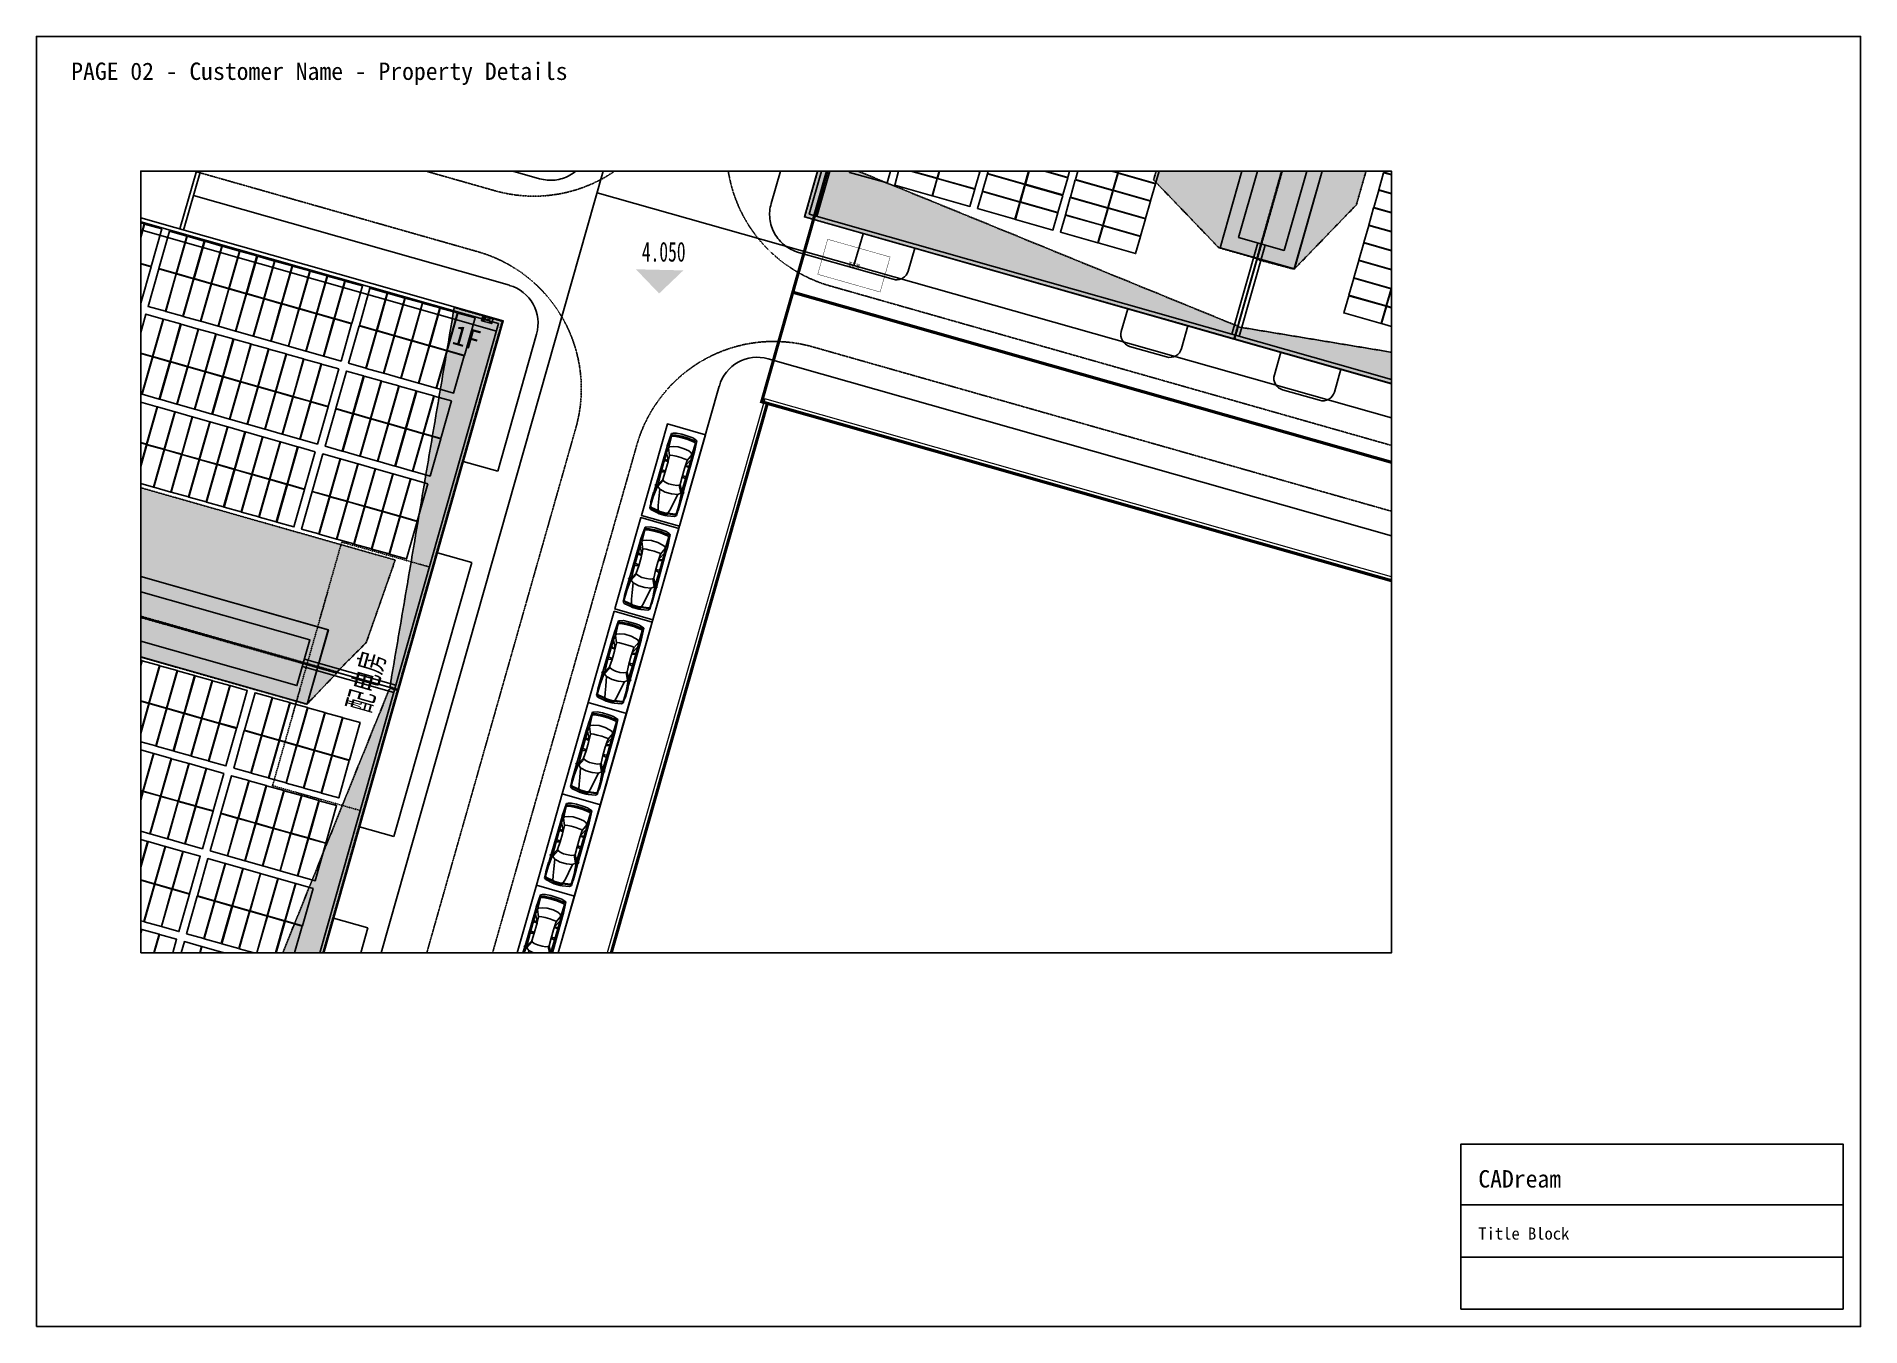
# Paper-space layout 'Layout1' of a CAD drawing. Header units: metres, sheet in millimetres. Extents: x 0 to 420, y 0 to 297.
# The model-space entities are those that its viewports show. They can reach past a viewport. Long polylines and large blocks are cut down to what shows.
import ezdxf
from ezdxf.enums import TextEntityAlignment as Align

# ---------------------------------------------------------------- set-up
doc = ezdxf.new("R2010")
doc.units = ezdxf.units.M
for name, pattern in [('CENTER', [5.08, 3.175, -0.635, 0.635, -0.635]), ('DASH', [0.35, 0.25, -0.1]), ('DASHED', [1.524, 1.27, -0.254])]:
    doc.linetypes.add(name, pattern=pattern)
doc.layers.add('0-道路', color=22, linetype='Continuous', lineweight=0)
for name, color, linetype in [('COLUMN', 220, 'Continuous'), ('PUB_DIM', 3, 'Continuous'), ('PUB_TEXT', 7, 'Continuous'), ('SHEET_BORDER', 8, 'Continuous'), ('SHEET_TEXT', 5, 'Continuous'), ('SHEET_TITLEBLOCK', 7, 'Continuous'), ('SHEET_VIEWPORT_FRAME', 6, 'Continuous'), ('SOLID_HATCH', 251, 'Continuous'), ('WALL', 51, 'Continuous'), ('zt-道路', 240, 'Continuous'), ('单元区域外轮廓', 7, 'ByLayer'), ('屋脊线', 7, 'ByLayer'), ('消防车道', 3, 'Continuous'), ('电缆通道', 7, 'ByLayer'), ('箱变', 7, 'ByLayer'), ('组件', 7, 'ByLayer'), ('逆变器', 7, 'ByLayer'), ('阴影', 8, 'DASHED'), ('障碍物', 7, 'ByLayer')]:
    doc.layers.add(name, color=color, linetype=linetype)
doc.styles.add('-黑体', font='txt', dxfattribs={"width": 0.7})
doc.styles.add('Albedo', font='gbenor', dxfattribs={"bigfont": 'gbcbig'})
pattern_1 = [(344.143, (221595.9987, -165598.90403), (0.1795964, 0.19653122), [0, -0.238125])]

# ---------------------------------------------------------------- blocks, each defined once
blk = doc.blocks.new('CADREAM_TITLEBLOCK_V1')
at = {"layer": 'SHEET_TITLEBLOCK'}
for p, q in [((0, 24), (88, 24)), ((0, 12), (88, 12))]:
    blk.add_line(p, q, dxfattribs=at)
blk.add_lwpolyline([(0, 0), (88, 0), (88, 38), (0, 38)], close=True, dxfattribs=at)
for s, height, p in [('CADream', 4, (4, 28)), ('Title Block', 2.8, (4, 16))]:
    blk.add_text(s, height=height, dxfattribs=at).set_placement(p)
blk = doc.blocks.new('_F27')
for p, q in [((-2489, 522), (-2514, 196)), ((-2514, -206), (-2514, 196)), ((-2489, 522), (-2426, 736)), ((-2426, 736), (-2389, 824)), ((-2389, 824), (-1610, 874)), ((-2389, 824), (-1560, 874)), ((-2264, 812), (-2389, 824)), ((-2364, 522), (-2389, 196)), ((-2389, -206), (-2389, 196)), ((-2326, 736), (-2364, 522)), ((-2326, 736), (-2351, 596)), ((-2351, 594), (-2351, 596)), ((-2326, 736), (-2288, 811)), ((-2301, 196), (-2276, 522)), ((-2301, 196), (-2301, -206)), ((-2200, 786), (-2288, 811)), ((-2276, 522), (-2238, 736)), ((-2200, 786), (-2238, 736)), ((-1560, 874), (-2212, 815)), ((-2208, 815), (-2211, 814)), ((-1660, 862), (-2208, 815)), ((-1446, 761), (-2200, 786)), ((-1622, 510), (-1685, 196)), ((-1685, -206), (-1685, 196)), ((-1560, 874), (-1660, 862)), ((-1622, 510), (-1547, 698)), ((-1617, 869), (-1620, 866)), ((-1208, 874), (-1610, 874)), ((-1547, 698), (-1446, 761)), ((-1145, 799), (-1446, 761)), ((-1019, 572), (-1446, 761)), ((-1208, 874), (980, 889)), ((-1145, 799), (-682, 557)), ((-1145, 799), (124, 799)), ((-1082, 145), (-1070, 371)), ((-1082, 145), (-1082, -156)), ((-1070, 371), (-1057, 510)), ((-1019, 572), (-1057, 510)), ((-680, 556), (-1019, 572)), ((-1019, 572), (-479, 547)), ((-743, 849), (-793, 874)), ((-730, 799), (-743, 849)), ((-630, 555), (-730, 799)), ((-680, 556), (-630, 555)), ((-642, 799), (-605, 554)), ((-605, 554), (-630, 555)), ((-479, 547), (-605, 554)), ((61, 547), (-479, 547)), ((-2, 547), (-27, 877)), ((124, 799), (61, 547)), ((61, 547), (564, 572)), ((941, 773), (124, 799)), ((564, 572), (941, 773)), ((564, 572), (614, 522)), ((1079, 748), (614, 522)), ((614, 522), (677, 371)), ((677, 371), (714, 145)), ((714, -156), (714, 145)), ((941, 773), (941, 874)), ((983, 777), (941, 773)), ((941, 773), (987, 765)), ((980, 902), (995, 790)), ((980, 790), (980, 898)), ((995, 790), (980, 790)), ((980, 790), (992, 746)), ((984, 905), (1020, 939)), ((992, 746), (1021, 747)), ((995, 790), (1022, 746)), ((1022, 748), (995, 790)), ((1021, 747), (1022, 748)), ((1053, 768), (1022, 746)), ((1036, 935), (1062, 857)), ((1036, 756), (1079, 748)), ((1051, 889), (1497, 893)), ((1057, 776), (1062, 857)), ((1770, 849), (1058, 784)), ((1204, 585), (1079, 748)), ((1795, 472), (1204, 585)), ((1280, 196), (1204, 585)), ((1280, 196), (1280, -206)), ((1506, 899), (2121, 899)), ((2461, 849), (1770, 849)), ((2222, 397), (1795, 472)), ((2272, 876), (2121, 899)), ((2523, 321), (2222, 397)), ((2272, 876), (2272, 874)), ((2437, 851), (2272, 876)), ((2511, 874), (2287, 874)), ((2398, 849), (2461, 773)), ((2437, 850), (2433, 851)), ((2498, 773), (2436, 849)), ((2511, 874), (2450, 850)), ((2461, 773), (2523, 321)), ((2561, 321), (2498, 773)), ((2599, 773), (2511, 874)), ((2523, 321), (2586, 321)), ((2523, 321), (2561, 196)), ((2580, 196), (2542, 321)), ((2561, 196), (2561, -206)), ((2611, 196), (2574, 321)), ((2580, 321), (2618, 196)), ((2580, 196), (2580, -206)), ((2599, 773), (2687, 321)), ((2611, 196), (2611, -206)), ((2618, -206), (2618, 196)), ((2687, 321), (2699, 196)), ((2699, -206), (2699, 196)), ((-2489, -533), (-2514, -206)), ((-2489, -533), (-2426, -747)), ((-2426, -747), (-2389, -835)), ((-2389, -206), (-2364, -533)), ((-2389, -835), (-2264, -823)), ((-1560, -885), (-2389, -835)), ((-1610, -885), (-2389, -835)), ((-2326, -747), (-2364, -533)), ((-2351, -607), (-2351, -605)), ((-2351, -607), (-2326, -747)), ((-2326, -747), (-2288, -822)), ((-2276, -533), (-2301, -206)), ((-2288, -822), (-2200, -797)), ((-2276, -533), (-2238, -747)), ((-2200, -797), (-2238, -747)), ((-2212, -826), (-1560, -885)), ((-2208, -826), (-2211, -825)), ((-1660, -872), (-2208, -826)), ((-1446, -772), (-2200, -797)), ((-1685, -206), (-1622, -520)), ((-1560, -885), (-1660, -872)), ((-1622, -520), (-1547, -709)), ((-1621, -877), (-1617, -880)), ((-1610, -885), (-1208, -885)), ((-1547, -709), (-1446, -772)), ((-1019, -583), (-1446, -772)), ((-1145, -809), (-1446, -772)), ((-1208, -885), (980, -900)), ((-682, -568), (-1145, -809)), ((-1145, -809), (124, -809)), ((-1070, -382), (-1082, -156)), ((-1057, -520), (-1070, -382)), ((-1019, -583), (-1057, -520)), ((-479, -558), (-1019, -583)), ((-1019, -583), (-680, -567)), ((-743, -860), (-793, -885)), ((-743, -860), (-730, -809)), ((-730, -809), (-630, -566)), ((-680, -567), (-682, -568)), ((-680, -567), (-630, -566)), ((-605, -565), (-642, -809)), ((-630, -566), (-605, -565)), ((-605, -565), (-479, -558)), ((61, -558), (-479, -558)), ((-2, -558), (-27, -884)), ((61, -558), (124, -809)), ((564, -583), (61, -558)), ((941, -784), (124, -809)), ((614, -533), (564, -583)), ((564, -583), (941, -784)), ((677, -382), (614, -533)), ((1079, -759), (614, -533)), ((714, -156), (677, -382)), ((987, -776), (941, -784)), ((983, -788), (941, -784)), ((941, -885), (941, -784)), ((992, -757), (980, -800)), ((995, -800), (980, -800)), ((995, -800), (980, -913)), ((980, -909), (980, -800)), ((984, -916), (1020, -950)), ((992, -757), (1021, -758)), ((995, -800), (1022, -757)), ((1022, -758), (995, -800)), ((1021, -758), (1022, -758)), ((1022, -757), (1053, -779)), ((1036, -767), (1079, -759)), ((1036, -946), (1062, -867)), ((1051, -901), (1497, -904)), ((1057, -787), (1062, -867)), ((1770, -860), (1058, -795)), ((1204, -596), (1079, -759)), ((1204, -596), (1280, -206)), ((1795, -483), (1204, -596)), ((2121, -910), (1506, -910)), ((1770, -860), (2461, -860)), ((1795, -483), (2222, -407)), ((2121, -910), (2272, -887)), ((2270, -887), (2121, -910)), ((2523, -332), (2222, -407)), ((2437, -861), (2272, -887)), ((2272, -885), (2272, -887)), ((2285, -885), (2511, -885)), ((2398, -860), (2461, -784)), ((2436, -860), (2498, -784)), ((2437, -861), (2436, -860)), ((2450, -861), (2511, -885)), ((2523, -332), (2461, -784)), ((2561, -332), (2498, -784)), ((2599, -784), (2511, -885)), ((2523, -332), (2561, -206)), ((2586, -332), (2523, -332)), ((2580, -206), (2542, -332)), ((2618, -6), (2561, -6)), ((2574, -332), (2611, -206)), ((2618, -206), (2580, -332)), ((2687, -332), (2599, -784)), ((2687, -332), (2699, -206))]:
    blk.add_line(p, q)
for centre, start, end in [((990, 898), 132.96497, 179.74535), ((1027, 932), 18.15727, 132.96497), ((1047, 776), 305.15418, 356.86364), ((990, -909), 180.25465, 227.03503), ((1027, -942), 227.03503, 341.84273), ((1047, -787), 3.17983, 54.84582)]:
    blk.add_arc(centre, 10, start, end)
at = {"width": 0.8, "flags": 9}
for tag in ['XSIZE', 'YSIZE']:
    blk.add_attdef(tag, (0, 0), '', height=0.5, dxfattribs=at)
blk = doc.blocks.new('*U9')
at = {"layer": '单元区域外轮廓', "color": 2}
for points in [[(-116979, 20240, 13700), (-14499, 20240, 13700), (-14500, -28240, 13700), (-116980, -28240, 13700), (-116979, 20240, 13700)], [(-116979, 20240, 15100), (-14499, 20240, 15100), (-14500, -28240, 15100), (-116980, -28240, 15100), (-116979, 20240, 15100)]]:
    blk.add_polyline3d(points, close=True, dxfattribs=at)
at = {"flags": 1}
for tag in ['unit_id', 'unit_name', 'parapet_height', 'ground_elevation', 'is_enable_parapet']:
    blk.add_attdef(tag, (0, 0), '', height=2.5, dxfattribs=at)
blk = doc.blocks.new('*U10')
at = {"layer": '屋脊线', "color": 30}
for p, q in [((-14499, 20240, 13700), (-116979, 20240, 13700)), ((-14499, -4000, 14870), (-14499, 20240, 13700)), ((-116979, -4000, 14870), (-14499, -4000, 14870)), ((-14500, -28240, 13700), (-14499, -4000, 14870))]:
    blk.add_line(p, q, dxfattribs=at)
at = {"flags": 1}
for tag in ['unit_id', 'unit_name']:
    blk.add_attdef(tag, (0, 0), '', height=2.5, dxfattribs=at)
blk = doc.blocks.new('*U11')
at = {"layer": '组件', "color": 0}
blk.add_polyline3d([(0, 0, 0), (-113, 0, 0), (-113, -246, 12), (0, -246, 12)], close=True, dxfattribs=at)
at = {"flags": 1}
for tag in ['silicon-material', 'panel-length', 'panel-width', 'panel-height', 'mounting-hole-spacing1', 'mounting-hole-spacing2', 'userid', 'module-material', 'theme', 'name', 'vmpo', 'voco', 'pmax', 'company-name', 'note', 'id', 'impo', 'isco']:
    blk.add_attdef(tag, (0, 0), '', height=2.5, dxfattribs=at)
blk = doc.blocks.new('*U12')
at = {"layer": '组件', "color": 1}
for p in [(-3799, 1993, 1382), (-3684, 1993, 1382), (-3684, 1745, 1394)]:
    blk.add_blockref('*U11', p, dxfattribs=at)
at = {"layer": '组件', "color": 203}
for p in [(-3520, 1993, 1382), (-3405, 1993, 1382), (-3289, 1993, 1382), (-3174, 1993, 1382), (-3059, 1993, 1382), (-2943, 1993, 1382), (-2828, 1993, 1382), (-2712, 1993, 1382), (-2597, 1993, 1382), (-2482, 1993, 1382), (-2366, 1993, 1382), (-2203, 1993, 1382), (-2087, 1993, 1382), (-1972, 1993, 1382), (-1857, 1993, 1382), (-1741, 1993, 1382), (-1626, 1993, 1382), (-3520, 1745, 1394), (-3405, 1745, 1394), (-3289, 1745, 1394), (-3174, 1745, 1394), (-3059, 1745, 1394), (-2943, 1745, 1394), (-2828, 1745, 1394), (-2712, 1745, 1394), (-2597, 1745, 1394), (-2482, 1745, 1394), (-2366, 1745, 1394), (-2203, 1745, 1394), (-2087, 1745, 1394), (-1972, 1745, 1394), (-1857, 1745, 1394), (-1741, 1745, 1394), (-1626, 1745, 1394), (-3684, 1448, 1408), (-3520, 1448, 1408), (-3405, 1448, 1408), (-3289, 1448, 1408), (-3174, 1448, 1408), (-3059, 1448, 1408), (-2943, 1448, 1408), (-2828, 1448, 1408), (-2712, 1448, 1408), (-2597, 1448, 1408), (-2482, 1448, 1408), (-2366, 1448, 1408), (-2203, 1448, 1408), (-2087, 1448, 1408), (-1972, 1448, 1408), (-1857, 1448, 1408), (-1741, 1448, 1408), (-1626, 1448, 1408), (-3520, 1200, 1420), (-3405, 1200, 1420), (-3289, 1200, 1420), (-3174, 1200, 1420), (-3059, 1200, 1420), (-2943, 1200, 1420), (-2828, 1200, 1420), (-2712, 1200, 1420), (-2597, 1200, 1420), (-2482, 1200, 1420), (-2366, 1200, 1420), (-2203, 1200, 1420), (-2087, 1200, 1420), (-1972, 1200, 1420), (-1857, 1200, 1420), (-1741, 1200, 1420), (-1626, 1200, 1420), (-3520, 904, 1434), (-3405, 904, 1434), (-3289, 904, 1434), (-3174, 904, 1434), (-3059, 904, 1434), (-2943, 904, 1434), (-2828, 904, 1434), (-2712, 904, 1434), (-2597, 904, 1434), (-2482, 904, 1434), (-2366, 904, 1434), (-2203, 904, 1434), (-2087, 904, 1434), (-1972, 904, 1434), (-1857, 904, 1434), (-1741, 904, 1434), (-1626, 904, 1434), (-3405, 656, 1446), (-3289, 656, 1446), (-3174, 656, 1446), (-3059, 656, 1446), (-2943, 656, 1446), (-2828, 656, 1446), (-2712, 656, 1446), (-2597, 656, 1446), (-2482, 656, 1446), (-2366, 656, 1446), (-2203, 656, 1446), (-2087, 656, 1446), (-1972, 656, 1446), (-1857, 656, 1446), (-1741, 656, 1446), (-1626, 656, 1446)]:
    blk.add_blockref('*U11', p, dxfattribs=at)
at = {"flags": 1}
for tag in ['tilt', 'azimuth', 'mode', 'align', 'array-mode', 'panel-x', 'panel-y', 'offset-x', 'offset-y', 'panel-per-row', 'bracket-type', 'bracket-value', 'row-per-array']:
    blk.add_attdef(tag, (0, 0), '', height=2.5, dxfattribs=at)
blk = doc.blocks.new('*U13')
at = {"layer": '组件', "color": 0}
blk.add_polyline3d([(0, 0, 0), (113, 0, 0), (113, 246, 12), (0, 246, 12)], close=True, dxfattribs=at)
at = {"flags": 1}
for tag in ['silicon-material', 'panel-length', 'panel-width', 'panel-height', 'mounting-hole-spacing1', 'mounting-hole-spacing2', 'userid', 'module-material', 'theme', 'name', 'vmpo', 'voco', 'pmax', 'company-name', 'note', 'id', 'impo', 'isco']:
    blk.add_attdef(tag, (0, 0), '', height=2.5, dxfattribs=at)
blk = doc.blocks.new('*U14')
at = {"layer": '组件', "color": 203}
for p in [(-3172, -911, 1472), (-3057, -911, 1472), (-2941, -911, 1472), (-2826, -911, 1472), (-2710, -911, 1472), (-2595, -911, 1472), (-2480, -911, 1472), (-2316, -911, 1472), (-2201, -911, 1472), (-2085, -911, 1472), (-1970, -911, 1472), (-1855, -911, 1472), (-1739, -911, 1472), (-3057, -1160, 1484), (-2941, -1160, 1484), (-2826, -1160, 1484), (-2710, -1160, 1484), (-2595, -1160, 1484), (-2480, -1160, 1484), (-2316, -1160, 1484), (-2201, -1160, 1484), (-2085, -1160, 1484), (-1970, -1160, 1484), (-1855, -1160, 1484), (-1739, -1160, 1484), (-3057, -1456, 1446), (-2941, -1456, 1446), (-2826, -1456, 1446), (-2710, -1456, 1446), (-2595, -1456, 1446), (-2480, -1456, 1446), (-2316, -1456, 1446), (-2201, -1456, 1446), (-2085, -1456, 1446), (-1970, -1456, 1446), (-1855, -1456, 1446), (-1739, -1456, 1446), (-2941, -1704, 1458), (-2826, -1704, 1458), (-2710, -1704, 1458), (-2595, -1704, 1458), (-2480, -1704, 1458), (-2316, -1704, 1458), (-2201, -1704, 1458), (-2085, -1704, 1458), (-1970, -1704, 1458), (-1855, -1704, 1458), (-1739, -1704, 1458), (-2826, -2000, 1420), (-2710, -2000, 1420), (-2595, -2000, 1420), (-2480, -2000, 1420), (-2316, -2000, 1420), (-2201, -2000, 1420), (-2085, -2000, 1420), (-1970, -2000, 1420), (-1855, -2000, 1420), (-1739, -2000, 1420), (-2826, -2248, 1432), (-2710, -2248, 1432), (-2595, -2248, 1432), (-2480, -2248, 1432), (-2316, -2248, 1432), (-2201, -2248, 1432), (-2085, -2248, 1432), (-1970, -2248, 1432), (-1855, -2248, 1432), (-1739, -2248, 1432), (-2710, -2545, 1394), (-2595, -2545, 1394), (-2480, -2545, 1394), (-2316, -2545, 1394), (-2201, -2545, 1394), (-2085, -2545, 1394), (-1970, -2545, 1394)]:
    blk.add_blockref('*U13', p, dxfattribs=at)
at = {"flags": 1}
for tag in ['tilt', 'azimuth', 'mode', 'align', 'array-mode', 'panel-x', 'panel-y', 'offset-x', 'offset-y', 'panel-per-row', 'bracket-type', 'bracket-value', 'row-per-array']:
    blk.add_attdef(tag, (0, 0), '', height=2.5, dxfattribs=at)
blk = doc.blocks.new('*U15', base_point=(33, 18))
at = {"color": 0}
for p, q in [((0, 0), (66, 36)), ((43, 18), (62, 18)), ((43, 10), (62, 10))]:
    blk.add_line(p, q, dxfattribs=at)
blk.add_lwpolyline([(0, 0), (66, 0), (66, 36), (0, 36)], close=True, dxfattribs=at)
blk.add_lwpolyline([(4, 27, -0.6815), (12, 30), (19, 24, 0.6815), (28, 27)], format="xyb", dxfattribs=at)
blk = doc.blocks.new('*U27')
at = {"layer": '单元区域外轮廓', "color": 2}
for points in [[(2020, 88240, 16249), (58500, 88239, 16249), (58500, 31759, 16249), (2020, 31760, 16249), (2020, 88240, 16249)], [(2020, 88240, 17999), (58500, 88239, 17999), (58500, 31759, 17999), (2020, 31760, 17999), (2020, 88240, 17999)]]:
    blk.add_polyline3d(points, close=True, dxfattribs=at)
at = {"flags": 1}
for tag in ['unit_id', 'unit_name', 'parapet_height', 'ground_elevation', 'is_enable_parapet']:
    blk.add_attdef(tag, (0, 0), '', height=2.5, dxfattribs=at)
blk = doc.blocks.new('*U28')
at = {"layer": '屋脊线', "color": 30}
for p, q in [((2020, 88240, 16249), (2020, 31760, 16249)), ((30260, 31760, 17629), (30260, 88240, 17629)), ((2020, 31760, 16249), (30260, 31760, 17629)), ((30260, 31760, 17629), (58500, 31759, 16249))]:
    blk.add_line(p, q, dxfattribs=at)
at = {"flags": 1}
for tag in ['unit_id', 'unit_name']:
    blk.add_attdef(tag, (0, 0), '', height=2.5, dxfattribs=at)
blk = doc.blocks.new('*U29')
at = {"layer": '组件', "color": 0}
blk.add_polyline3d([(0, 0, 0), (0, -113, 0), (246, -113, 12), (246, 0, 12)], close=True, dxfattribs=at)
at = {"flags": 1}
for tag in ['silicon-material', 'panel-length', 'panel-width', 'panel-height', 'mounting-hole-spacing1', 'mounting-hole-spacing2', 'userid', 'module-material', 'theme', 'name', 'vmpo', 'voco', 'pmax', 'company-name', 'note', 'id', 'impo', 'isco']:
    blk.add_attdef(tag, (0, 0), '', height=2.5, dxfattribs=at)
blk = doc.blocks.new('*U30')
at = {"layer": '组件', "color": 202}
for p in [(2033, 4215, 1724), (1785, 4099, 1712), (2033, 4099, 1724), (1240, 3984, 1686), (1489, 3984, 1698), (1785, 3984, 1712), (2033, 3984, 1724), (944, 3869, 1671), (1240, 3869, 1686), (1489, 3869, 1698), (1785, 3869, 1712), (2033, 3869, 1724), (696, 3753, 1659), (944, 3753, 1671), (1240, 3753, 1686), (1489, 3753, 1698), (1785, 3753, 1712), (2033, 3753, 1724), (696, 3638, 1659), (944, 3638, 1671), (1240, 3638, 1686), (1489, 3638, 1698), (1785, 3638, 1712), (2033, 3638, 1724)]:
    blk.add_blockref('*U29', p, dxfattribs=at)
at = {"layer": '组件', "color": 231}
for p in [(400, 3753, 1645), (400, 3638, 1645)]:
    blk.add_blockref('*U29', p, dxfattribs=at)
at = {"flags": 1}
for tag in ['tilt', 'azimuth', 'mode', 'align', 'array-mode', 'panel-x', 'panel-y', 'offset-x', 'offset-y', 'panel-per-row', 'bracket-type', 'bracket-value', 'row-per-array']:
    blk.add_attdef(tag, (0, 0), '', height=2.5, dxfattribs=at)
blk = doc.blocks.new('*U31')
at = {"layer": '组件', "color": 0}
blk.add_polyline3d([(0, 0, 0), (0, 113, 0), (-246, 113, 12), (-246, 0, 12)], close=True, dxfattribs=at)
at = {"flags": 1}
for tag in ['silicon-material', 'panel-length', 'panel-width', 'panel-height', 'mounting-hole-spacing1', 'mounting-hole-spacing2', 'userid', 'module-material', 'theme', 'name', 'vmpo', 'voco', 'pmax', 'company-name', 'note', 'id', 'impo', 'isco']:
    blk.add_attdef(tag, (0, 0), '', height=2.5, dxfattribs=at)
blk = doc.blocks.new('*U32')
at = {"layer": '组件', "color": 202}
for p in [(3893, 4563, 1731), (3893, 4448, 1731), (3893, 4332, 1731), (3893, 4217, 1731), (3893, 4101, 1731), (3893, 3986, 1731), (3893, 3871, 1731), (4141, 3871, 1718), (3893, 3755, 1731), (4141, 3755, 1718), (3893, 3640, 1731), (4141, 3640, 1718), (3893, 3524, 1731), (4141, 3524, 1718)]:
    blk.add_blockref('*U31', p, dxfattribs=at)
at = {"flags": 1}
for tag in ['tilt', 'azimuth', 'mode', 'align', 'array-mode', 'panel-x', 'panel-y', 'offset-x', 'offset-y', 'panel-per-row', 'bracket-type', 'bracket-value', 'row-per-array']:
    blk.add_attdef(tag, (0, 0), '', height=2.5, dxfattribs=at)
blk = doc.blocks.new('*U45')
at = {"layer": '障碍物', "color": 1}
blk.add_polyline3d([(-111679, -1560, 10), (-19799, -1560, 10), (-19799, -6440, 10), (-111679, -6440, 10)], close=True, dxfattribs=at)
at = {"flags": 1}
for tag in ['height', 'shape']:
    blk.add_attdef(tag, (0, 0), '', height=2.5, dxfattribs=at)
blk = doc.blocks.new('*U47')
at = {"layer": '障碍物', "color": 1}
blk.add_polyline3d([(32700, 82940, 10), (32700, 37060, 10), (27820, 37060, 10), (27820, 82940, 10)], close=True, dxfattribs=at)
at = {"flags": 1}
for tag in ['height', 'shape']:
    blk.add_attdef(tag, (0, 0), '', height=2.5, dxfattribs=at)
blk = doc.blocks.new('*U50', base_point=(205, 115))
at = {"layer": '箱变', "const_width": 2.5}
blk.add_lwpolyline([(0, 0), (410, 0), (410, 230), (0, 230)], close=True, dxfattribs=at)
at = {"layer": '箱变', "style": 'Albedo'}
blk.add_text('变压器', height=25, dxfattribs=at).set_placement((205, 115), align=Align.MIDDLE_CENTER)

msp = doc.modelspace()

# ---------------------------------------------------------------- hatches: boundary and pattern name
h = msp.add_hatch()
h.set_pattern_fill('DOTS', scale=0.15, angle=-15.857)
h.set_pattern_definition(pattern_1)
h.paths.add_polyline_path([(221623.97, -165515.13), (221609.57, -165565.83), (221634, -165575.8), (221633.77, -165576.6), (221606.64, -165568.9), (221622.07, -165514.59), (221623.97, -165515.13)])
h = msp.add_hatch()
h.set_pattern_fill('DOTS', scale=0.15, angle=-15.857)
h.set_pattern_definition(pattern_1)
h.paths.add_polyline_path([(221648.93, -165523.09), (221635.21, -165571.53), (221632.81, -165570.85), (221628.69, -165566.56), (221641.23, -165522.4), (221645.6, -165523.93), (221646.03, -165523.81), (221646.45, -165523.93), (221646.49, -165523.77), (221646.69, -165523.87), (221646.73, -165523.72), (221647.21, -165523.77), (221647.3, -165523.63), (221647.49, -165523.72), (221647.6, -165523.51), (221647.84, -165523.62), (221648, -165523.37), (221648.24, -165523.48), (221648.39, -165523.23), (221648.67, -165523.35), (221648.93, -165523.09)])
h = msp.add_hatch()
h.set_pattern_fill('DOTS', scale=0.15, angle=-15.857)
h.set_pattern_definition(pattern_1)
h.paths.add_polyline_path([(221654.05, -165523.97), (221641.51, -165568.13), (221637.57, -165572.21), (221635.24, -165571.59), (221648.99, -165523.16), (221654.05, -165523.97)])
h = msp.add_hatch()
h.set_pattern_fill('DOTS', scale=0.15, angle=-15.857)
h.set_pattern_definition(pattern_1)
h.paths.add_polyline_path([(221676.37, -165530.02), (221660.94, -165584.33), (221633.81, -165576.62), (221634.03, -165575.85), (221658.48, -165579.89), (221659.65, -165575.78), (221657.56, -165573.65), (221670.43, -165528.34), (221676.37, -165530.02)])
h = msp.add_hatch()
h.set_pattern_fill('DOTS', scale=0.15, angle=-15.857)
h.set_pattern_definition(pattern_1)
h.paths.add_polyline_path([(221580.66, -165590.87), (221578.93, -165595.8), (221577.25, -165597.48), (221577.11, -165597.66), (221483.38, -165571.04), (221483.22, -165570.86), (221483.81, -165567.62), (221482.65, -165570.83), (221482.42, -165570.77), (221489.02, -165547.52), (221490.6, -165547.96), (221484.42, -165565.77), (221488.34, -165566.88), (221488.38, -165566.76), (221489.28, -165566.79), (221489.33, -165566.63), (221489.56, -165566.69), (221489.61, -165566.53), (221489.87, -165566.6), (221489.92, -165566.44), (221490.51, -165566.42), (221490.67, -165566.15), (221490.94, -165566.23), (221491.13, -165565.97), (221491.44, -165566.06), (221491.7, -165565.73), (221492.05, -165565.83), (221492.36, -165565.47), (221580.75, -165590.58), (221580.66, -165590.87)])
h = msp.add_hatch()
h.set_pattern_fill('DOTS', scale=0.15, angle=-15.857)
h.set_pattern_definition(pattern_1)
h.paths.add_polyline_path([(221580.9, -165598.82), (221580.44, -165598.69), (221580.38, -165598.76), (221572.38, -165618.56), (221478, -165591.75), (221482.63, -165570.91), (221482.4, -165570.84), (221475.8, -165594.09), (221574.3, -165622.07), (221580.9, -165598.82)])
h = msp.add_hatch()
h.set_pattern_fill('DOTS', scale=0.15, angle=-15.857)
h.set_pattern_definition(pattern_1)
h.paths.add_polyline_path([(221577.06, -165597.73), (221483.48, -165571.15), (221483.47, -165571.19), (221486.74, -165574.58), (221575.17, -165599.7), (221577.06, -165597.73)])
h = msp.add_hatch()
h.set_pattern_fill('DOTS', scale=0.15, angle=-15.857)
h.set_pattern_definition(pattern_1)
h.paths.add_polyline_path([(221580.92, -165598.74), (221580.46, -165598.61), (221580.44, -165598.52), (221584.49, -165574.63), (221587.52, -165575.5), (221580.92, -165598.74)])
at = {"layer": 'PUB_TEXT'}
msp.add_hatch(color=6, dxfattribs=at).paths.add_polyline_path([(221595.97, -165572.21), (221597.44, -165573.74), (221598.97, -165572.28)])

# ---------------------------------------------------------------- linework, layer by layer
at = {"color": 1, "linetype": 'CENTER', "ltscale": 0.005, "const_width": 0.2, "flags": 128}
for points in [[(221603.92, -165580.58), (221610.9, -165556.03), (221478.7, -165518.47), (221496.5, -165456.12), (221779.34, -165539.17), (221785.94, -165632.29), (221603.92, -165580.58)], [(221479.05, -165518.57), (221439.34, -165658.35), (221571.55, -165695.9), (221604.28, -165580.68)]]:
    msp.add_lwpolyline(points, dxfattribs=at)
at = {"color": 1, "linetype": 'DASH', "ltscale": 0.005, "const_width": 0.2, "flags": 128}
msp.add_lwpolyline([(221484.85, -165520.22), (221501.79, -165460.9), (221776.5, -165541.57), (221782.33, -165623.78), (221605.89, -165573.66)], dxfattribs=at)
at = {"layer": '0-道路', "linetype": 'Continuous'}
for p, q in [((221604.11, -165580.39), (221571.38, -165695.61)), ((221782.93, -165631.19), (221604.11, -165580.39)), ((221783.19, -165631.51), (221604.27, -165580.69))]:
    msp.add_line(p, q, dxfattribs=at)
at = {"layer": 'COLUMN', "color": 211, "linetype": 'DASH', "ltscale": 5}
for p, q in [((221582.92, -165591.02), (221577.38, -165589.45)), ((221578.55, -165606.41), (221573.01, -165604.84))]:
    msp.add_line(p, q, dxfattribs=at)
at = {"layer": 'COLUMN', "color": 211, "linetype": 'DASH', "ltscale": 5, "flags": 128}
msp.add_lwpolyline([(221573.01, -165604.84), (221577.38, -165589.45)], dxfattribs=at)
at = {"layer": 'SOLID_HATCH', "linetype": 'Continuous'}
for points in [[(221600.37, -165582.67), (221597.96, -165581.98), (221596.32, -165587.76), (221598.73, -165588.44)], [(221598.69, -165588.58), (221596.28, -165587.9), (221594.64, -165593.67), (221597.05, -165594.36)], [(221597.01, -165594.5), (221594.6, -165593.82), (221592.96, -165599.59), (221595.37, -165600.27)], [(221595.37, -165600.27), (221592.96, -165599.59), (221591.32, -165605.36), (221593.73, -165606.05)], [(221593.73, -165606.05), (221591.32, -165605.36), (221589.68, -165611.13), (221592.09, -165611.82)], [(221592.09, -165611.82), (221589.68, -165611.13), (221588.04, -165616.91), (221590.45, -165617.59)]]:
    msp.add_lwpolyline(points, close=True, dxfattribs=at)
at = {"layer": 'WALL', "color": 20, "linetype": 'Continuous'}
for p, q in [((221489.04, -165548.24), (221587.16, -165576.11)), ((221567.16, -165569.66), (221570.31, -165558.58)), ((221635.27, -165570.54), (221633.63, -165576.32)), ((221635.5, -165570.61), (221633.86, -165576.38)), ((221635.73, -165570.68), (221634.09, -165576.45)), ((221574.9, -165597.31), (221580.67, -165598.95)), ((221574.96, -165597.08), (221580.74, -165598.72)), ((221575.03, -165596.85), (221580.8, -165598.49))]:
    msp.add_line(p, q, dxfattribs=at)
at = {"layer": 'WALL', "color": 51, "linetype": 'Continuous'}
msp.add_line((221567.39, -165569.73), (221570.54, -165558.64), dxfattribs=at)
at = {"layer": 'WALL', "color": 20, "linetype": 'Continuous'}
for points in [[(221676.1, -165530.16), (221660.79, -165584.03), (221606.93, -165568.73), (221622.23, -165514.86)], [(221648.96, -165528.69), (221636.94, -165571.02), (221634.06, -165570.2), (221646.08, -165527.87)], [(221488.8, -165571.04), (221575.37, -165595.63), (221574.55, -165598.52), (221487.98, -165573.93)]]:
    msp.add_lwpolyline(points, close=True, dxfattribs=at)
at = {"layer": 'WALL', "color": 20, "linetype": 'Continuous', "flags": 128}
msp.add_lwpolyline([(221622.71, -165515), (221607.41, -165568.87)], dxfattribs=at)
msp.add_lwpolyline([(221489.17, -165547.76), (221587.29, -165575.63), (221574.18, -165621.8), (221476.06, -165593.93)], close=True, dxfattribs=at)
at = {"layer": 'WALL', "color": 20, "linetype": 'Continuous', "elevation": 16.9}
msp.add_lwpolyline([(221488.8, -165571.04), (221575.37, -165595.63), (221574.55, -165598.52), (221487.98, -165573.93)], close=True, dxfattribs=at)
at = {"layer": 'zt-道路', "linetype": 'Continuous'}
for p, q in [((221568.01, -165567.55), (221587.98, -165573.22)), ((221589.7, -165576.31), (221587.24, -165584.97)), ((221604.33, -165577.87), (221752.06, -165619.83)), ((221601.24, -165579.59), (221569.14, -165692.62)), ((221585.06, -165584.35), (221587.24, -165584.97)), ((221580.68, -165608.06), (221585.6, -165590.74)), ((221583.43, -165590.12), (221585.6, -165590.74)), ((221578.51, -165607.44), (221580.68, -165608.06)), ((221579.04, -165613.83), (221576.58, -165622.49)), ((221576.87, -165613.21), (221579.04, -165613.83))]:
    msp.add_line(p, q, dxfattribs=at)
at = {"layer": 'zt-道路', "linetype": 'Continuous', "flags": 128}
for points in [[(221619.82, -165514.18), (221604.52, -165568.05, 0.414214), (221606.24, -165571.14), (221612.24, -165572.84, 0.414214), (221613.18, -165572.32), (221613.59, -165570.87), (221606.63, -165568.9), (221613.25, -165545.58), (221622.06, -165514.57), (221629.03, -165516.54), (221629.44, -165515.1, 0.414214), (221628.91, -165514.16), (221622.91, -165512.46, 0.414214), (221619.82, -165514.18)], [(221570.54, -165558.64), (221590.74, -165564.38), (221592.72, -165557.42), (221594.16, -165557.83, -0.414214), (221594.68, -165558.77), (221592.98, -165564.77, -0.414214), (221589.89, -165566.49), (221569.92, -165560.82), (221570.54, -165558.64), (221590.74, -165564.38), (221592.72, -165557.42)]]:
    msp.add_lwpolyline(points, format="xyb", dxfattribs=at)
at = {"layer": 'zt-道路', "linetype": 'Continuous'}
for points in [[(221627.06, -165574.7), (221626.65, -165576.14, 0.414214), (221627.17, -165577.08), (221629.51, -165577.75, 0.414214), (221630.45, -165577.22), (221630.86, -165575.78), (221627.06, -165574.7)], [(221640.53, -165578.53), (221636.73, -165577.45), (221636.32, -165578.89, 0.414214), (221636.84, -165579.83), (221639.18, -165580.49, 0.414214), (221640.12, -165579.97), (221640.53, -165578.53)]]:
    msp.add_lwpolyline(points, format="xyb", dxfattribs=at)
for centre, start, end in [((221587.29, -165575.63), 344.1428, 74.1428), ((221603.65, -165580.27), 74.1428, 164.1428)]:
    msp.add_arc(centre, 2.5, start, end, dxfattribs=at)
at = {"layer": '单元区域外轮廓', "elevation": 16.25}
msp.add_lwpolyline([(221622.06, -165514.57), (221676.39, -165530), (221660.96, -165584.33), (221606.63, -165568.9), (221622.06, -165514.57)], dxfattribs=at)
at = {"layer": '单元区域外轮廓', "linetype": 'Continuous', "elevation": 13.7, "flags": 128}
msp.add_lwpolyline([(221489.01, -165547.46), (221587.59, -165575.46), (221574.34, -165622.1), (221475.76, -165594.1), (221489.01, -165547.46)], dxfattribs=at)
at = {"layer": '屋脊线', "elevation": 17.63}
msp.add_lwpolyline([(221649.23, -165522.28), (221633.79, -165576.61)], dxfattribs=at)
at = {"layer": '屋脊线', "linetype": 'Continuous', "elevation": 14.87, "flags": 128}
msp.add_lwpolyline([(221482.39, -165570.78), (221580.97, -165598.78)], dxfattribs=at)
at = {"layer": '消防车道', "linetype": 'DASH', "ltscale": 0.005, "flags": 128}
for points in [[(221784.53, -165612.33), (221773.35, -165613.21, 0.176369), (221767.74, -165615.76, -0.176369), (221761.51, -165618.59), (221757.29, -165618.92, -0.088882), (221752.73, -165618.46), (221607.14, -165577.11, 0.414214), (221596.03, -165583.31), (221569.25, -165677.58, -0.414214), (221553.19, -165686.53), (221459.88, -165660.03, -0.414214), (221450.93, -165643.97), (221496.97, -165481.88, -0.414214), (221513.03, -165472.93), (221606.34, -165499.43, 0.414214), (221617.45, -165493.24), (221617.87, -165491.76)], [(221722.92, -165605.84), (221753.82, -165614.62, 0.088882), (221756.98, -165614.93), (221761.2, -165614.6, 0.705064), (221764.16, -165603.69), (221760.52, -165601.16, 0.082821), (221757.84, -165599.89), (221735.75, -165593.62, -0.414214), (221726.79, -165577.56), (221734.78, -165549.43, 0.414214), (221728.59, -165538.32), (221626.41, -165509.29, 0.414214), (221615.29, -165515.49), (221602.04, -165562.15, 0.414214), (221608.24, -165573.26), (221722.92, -165605.84)]]:
    msp.add_lwpolyline(points, format="xyb", dxfattribs=at)
for points in [[(221493.77, -165540.75), (221587.07, -165567.25, 0.414214), (221598.19, -165561.05), (221611.44, -165514.4, 0.414214), (221605.24, -165503.28), (221511.94, -165476.78, 0.414214), (221500.82, -165482.98), (221487.57, -165529.63, 0.414214)], [(221570.68, -165624.97, 0.414214), (221581.8, -165618.77), (221592.18, -165582.22, 0.414214), (221585.98, -165571.1), (221492.67, -165544.59, 0.414214), (221481.56, -165550.79), (221471.17, -165587.35, 0.414214), (221477.37, -165598.46)]]:
    msp.add_lwpolyline(points, format="xyb", close=True, dxfattribs=at)
at = {"layer": '电缆通道', "color": 6}
for points in [[(221578.81, -165619.17, 0.01), (221613.87, -165495.76, 0)], [(221609.75, -165571.98, 0.01), (221593.53, -165567.37, 0)], [(221609.75, -165571.98, 0.01), (221610.33, -165569.96, 0)], [(221610.33, -165569.96, 16.25), (221610.33, -165569.96, 0)], [(221674.03, -165590.16, 0), (221609.75, -165571.98, 0.01)]]:
    msp.add_polyline3d(points, dxfattribs=at)
at = {"layer": '阴影', "linetype": 'DASHED'}
for points in [[(221623.97, -165515.13, 16.35), (221609.57, -165565.83, 16.35), (221634, -165575.8, 17.63), (221633.77, -165576.6, 17.63), (221606.64, -165568.9, 16.25), (221622.07, -165514.59, 16.25), (221623.97, -165515.13, 16.35)], [(221648.93, -165523.09, 17.63), (221635.21, -165571.53, 17.63), (221632.81, -165570.85, 17.51), (221628.69, -165566.56, 17.25), (221641.23, -165522.4, 17.25), (221645.6, -165523.93, 17.48), (221646.03, -165523.81, 17.5), (221646.45, -165523.93, 17.52), (221646.49, -165523.77, 17.52), (221646.69, -165523.87, 17.53), (221646.73, -165523.72, 17.53), (221647.21, -165523.77, 17.55), (221647.3, -165523.63, 17.56), (221647.49, -165523.72, 17.57), (221647.6, -165523.51, 17.57), (221647.84, -165523.62, 17.58), (221648, -165523.37, 17.59), (221648.24, -165523.48, 17.6), (221648.39, -165523.23, 17.6), (221648.67, -165523.35, 17.62), (221648.93, -165523.09, 17.63)], [(221654.05, -165523.97, 17.38), (221641.51, -165568.13, 17.38), (221637.57, -165572.21, 17.51), (221635.24, -165571.59, 17.63), (221648.99, -165523.16, 17.63), (221654.05, -165523.97, 17.38)], [(221676.37, -165530.02, 16.25), (221660.94, -165584.33, 16.25), (221633.81, -165576.62, 17.63), (221634.03, -165575.85, 17.63), (221658.48, -165579.89, 16.42), (221659.65, -165575.78, 16.42), (221657.56, -165573.65, 16.55), (221670.43, -165528.34, 16.55), (221676.37, -165530.02, 16.25)], [(221580.9, -165598.82, 14.87), (221580.44, -165598.69, 14.87), (221580.38, -165598.76, 14.86), (221572.38, -165618.56, 13.84), (221478, -165591.75, 13.84), (221482.63, -165570.91, 14.87), (221482.4, -165570.84, 14.87), (221475.8, -165594.09, 13.7), (221574.3, -165622.07, 13.7), (221580.9, -165598.82, 14.87)], [(221577.06, -165597.73, 14.87), (221483.48, -165571.15, 14.87), (221483.47, -165571.19, 14.87), (221486.74, -165574.58, 14.75), (221575.17, -165599.7, 14.75), (221577.06, -165597.73, 14.87)], [(221580.92, -165598.74, 14.87), (221580.46, -165598.61, 14.87), (221580.44, -165598.52, 14.86), (221584.49, -165574.63, 13.7), (221587.52, -165575.5, 13.7), (221580.92, -165598.74, 14.87)]]:
    msp.add_polyline3d(points, close=True, dxfattribs=at)
msp.add_polyline3d([(221492.36, -165565.47, 14.49), (221580.75, -165590.58, 14.49), (221580.66, -165590.87, 14.51), (221580.66, -165590.87, 14.51), (221578.93, -165595.8, 14.76), (221577.25, -165597.48, 14.86), (221577.11, -165597.66, 14.87), (221483.38, -165571.04, 14.87)], dxfattribs=at)
at = {"layer": '障碍物', "color": 20, "linetype": 'Continuous'}
for points, elevation in [([(221650.13, -165528.05), (221637.59, -165572.18), (221632.89, -165570.85), (221645.43, -165526.71)], 19.56), ([(221488.15, -165569.88), (221576.54, -165594.99), (221575.2, -165599.68), (221486.82, -165574.58)], 16.82)]:
    msp.add_lwpolyline(points, close=True, dxfattribs=dict(at, elevation=elevation))

# ---------------------------------------------------------------- block references
at = {"layer": 'SOLID_HATCH', "linetype": 'Continuous', "xscale": -0.001, "yscale": 0.001, "zscale": 0.001, "rotation": 74.14276257592867}
for p in [(221598.37, -165585.11), (221596.69, -165591.03), (221595.01, -165596.95), (221593.37, -165602.72), (221591.73, -165608.49), (221590.09, -165614.26)]:
    msp.add_blockref('_F27', p, dxfattribs=at)
at = {"layer": '单元区域外轮廓', "xscale": 0.001, "yscale": 0.001, "zscale": 0.001, "rotation": 344.143}
for name in ['*U27', '*U9']:
    msp.add_blockref(name, (221596, -165598.9, 0), dxfattribs=at)
at = {"layer": '屋脊线', "xscale": 0.001, "yscale": 0.001, "zscale": 0.001, "rotation": 344.143}
for name in ['*U28', '*U10']:
    msp.add_blockref(name, (221596, -165598.9, 0), dxfattribs=at)
at = {"layer": '箱变', "xscale": 0.01, "yscale": 0.01, "zscale": 0.01, "rotation": 344.143}
msp.add_blockref('*U50', (221609.75, -165571.98, 1.16), dxfattribs=at)
at = {"layer": '组件', "xscale": 0.01, "yscale": 0.01, "zscale": 0.01, "rotation": 344.143}
for name in ['*U30', '*U32', '*U12', '*U14']:
    msp.add_blockref(name, (221596, -165598.9, 0), dxfattribs=at)
at = {"layer": '逆变器', "xscale": 0.01, "yscale": 0.01, "zscale": 0.01, "rotation": 164.1427625721115}
msp.add_blockref('*U15', (221586.59, -165575.38, 14.23), dxfattribs=at)
at = {"layer": '障碍物', "xscale": 0.001, "yscale": 0.001, "zscale": 0.001, "rotation": 344.143}
for name in ['*U47', '*U45']:
    msp.add_blockref(name, (221596, -165598.9, 0), dxfattribs=at)

# ---------------------------------------------------------------- texts
at = {"layer": 'PUB_DIM', "color": 5, "lineweight": 0, "style": '-黑体'}
msp.add_text('1F', height=1.25, rotation=344.1428, dxfattribs=at).set_placement((221584.29, -165576.9))
at = {"layer": 'PUB_DIM', "color": 5, "lineweight": 0, "style": '-黑体', "width": 0.65}
msp.add_text('配电房', height=1.5, rotation=74.1428, dxfattribs=at).set_placement((221579.12, -165600.3))
at = {"layer": 'PUB_DIM', "color": 80, "lineweight": 0, "style": '-黑体', "width": 0.65}
msp.add_attdef('4.050', text='', height=1.25, dxfattribs=at).set_placement((221597.73, -165571.11), align=Align.MIDDLE)
at = {"layer": '逆变器', "color": 2}
msp.add_text('TB1', height=0.2, rotation=344.143, dxfattribs=at).set_placement((221586.59, -165575.38, 14.23), align=Align.MIDDLE_CENTER)

psp = doc.layouts.get("Layout1")

# ---------------------------------------------------------------- linework, layer by layer
at = {"layer": 'SHEET_BORDER'}
psp.add_lwpolyline([(0, 0), (420, 0), (420, 297), (0, 297)], close=True, dxfattribs=at)
at = {"layer": 'SHEET_VIEWPORT_FRAME'}
psp.add_lwpolyline([(24, 86), (312, 86), (312, 266), (24, 266)], close=True, dxfattribs=at)

# ---------------------------------------------------------------- block references
at = {"layer": 'SHEET_TITLEBLOCK'}
psp.add_blockref('CADREAM_TITLEBLOCK_V1', (328, 4), dxfattribs=at)

# ---------------------------------------------------------------- texts
at = {"layer": 'SHEET_TEXT'}
psp.add_text('PAGE 02 - Customer Name - Property Details', height=4, dxfattribs=at).set_placement((8, 287))

# ---------------------------------------------------------------- viewports
at = {"layer": 'SHEET_VIEWPORT_FRAME'}
psp.add_viewport(center=(168, 176), size=(288, 180), view_center_point=(221604.2, -165590.71), view_height=49.4035, dxfattribs=at)

doc.saveas('drawing.dxf')
